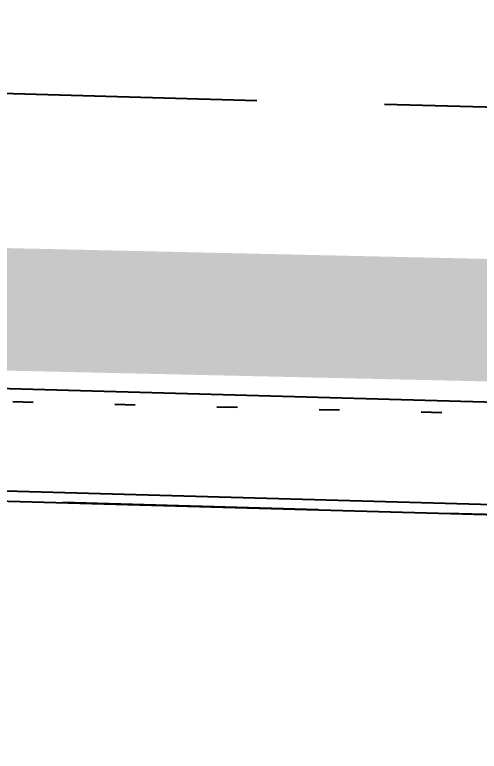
# Model space of a CAD drawing. Extents: x 383425 to 391668, y 6055101 to 6059545.
# Drawn here: x 384397.34 to 384420.07, y 6058479.12 to 6058515.19 of the extents above; entities that cross this region are included whole.
import ezdxf

# ---------------------------------------------------------------- set-up
doc = ezdxf.new("R2010")
doc.units = 0
doc.header["$LTSCALE"] = 5
doc.header["$PDMODE"] = 35
doc.header["$PDSIZE"] = 20
doc.linetypes.add('foc-ACCESSROAD', pattern=[3.75, 2.5, -1.25])
doc.linetypes.add('foc-TOPO', pattern=[1, 0.2, -0.8])
doc.layers.get('Defpoints').update_dxf_attribs({"color": 9})
for name, color, linetype in [('AS-ROADS', 254, 'Continuous'), ('C-AR', 13, 'foc-ACCESSROAD'), ('C-RW', 13, 'Continuous'), ('P-PROPOSED', 10, 'Continuous'), ('P-TXT', 4, 'Continuous'), ('T-LOW-AREA', 48, 'foc-TOPO')]:
    doc.layers.add(name, color=color, linetype=linetype)
doc.layers.add('C-AR-T', color=13, linetype='Continuous', lineweight=9)
doc.styles.add('80CG', font='ARIALN.TTF', dxfattribs={"height": 10})
doc.dimstyles.new('Compass 5 000', dxfattribs={"dimscale": 5, "dimtxt": 9, "dimasz": 2, "dimexe": 0.2, "dimexo": 0.0625, "dimgap": 0.5, "dimtad": 0, "dimtih": 1, "dimtoh": 1, "dimzin": 0, "dimdsep": 46, "dimtxsty": '80CG', "dimcen": 0.1, "dimse1": 1, "dimse2": 1, "dimclrd": 256, "dimclrt": 256, "dimaunit": 1, "dimadec": 4, "dimazin": 0, "dimtfac": 0.06, "dimtofl": 0, "dimtmove": 0, "dimatfit": 1, "dimfxl": 0.2, "dimtolj": 1, "dimtzin": 0, "dimlwd": -1, "dimarcsym": 0})

# ---------------------------------------------------------------- blocks, each defined once
blk = doc.blocks.new('*D88')
at = {"layer": 'C-AR-T', "transparency": 16777216}
for p, q in [((384356.056, 6058522.488), (384357.452, 6058572.176)), ((384357.452, 6058572.176), (384367.452, 6058572.176)), ((384354.934, 6058482.552), (384354.653, 6058472.556))]:
    blk.add_line(p, q, dxfattribs=at)
for points in [[(384354.39, 6058522.535), (384357.722, 6058522.441), (384355.775, 6058512.492)], [(384353.268, 6058482.599), (384356.6, 6058482.505), (384355.215, 6058492.548)]]:
    blk.add_solid(points, dxfattribs=at)
at = {"layer": 'Defpoints', "color": 0, "transparency": 16777216}
for p in [(384355.775, 6058512.492), (384462.866, 6058509.483), (384462.306, 6058489.54)]:
    blk.add_point(p, dxfattribs=at)
at = {"layer": 'C-AR-T', "transparency": 16777216, "insert": (384401.766, 6058572.176), "char_height": 10, "attachment_point": 5, "style": '80CG'}
blk.add_mtext('\\A1;Nuvista\\P20.00 A/R\\PLOC 140308', dxfattribs=at)
blk = doc.blocks.new('*D109')
at = {"layer": 'Defpoints', "color": 0, "transparency": 16777216}
for p in [(384442.144, 6058495.605), (384507.14, 6058493.782), (384442.004, 6058490.609)]:
    blk.add_point(p, dxfattribs=at)
at = {"layer": 'P-TXT', "transparency": 16777216}
for p, q in [((384507.42, 6058503.778), (384507.701, 6058513.774)), ((384506.719, 6058478.79), (384502.621, 6058332.703)), ((384502.621, 6058332.703), (384492.621, 6058332.703))]:
    blk.add_line(p, q, dxfattribs=at)
for points in [[(384505.754, 6058503.825), (384509.086, 6058503.732), (384507.14, 6058493.782)], [(384505.053, 6058478.837), (384508.385, 6058478.743), (384507, 6058488.786)]]:
    blk.add_solid(points, dxfattribs=at)
at = {"layer": 'P-TXT', "transparency": 16777216, "insert": (384437.236, 6058332.703), "char_height": 10, "attachment_point": 5, "style": '80CG'}
blk.add_mtext('\\A1;Nuvista\\P5.00 Water Line R/W\\PLOC 250429', dxfattribs=at)

msp = doc.modelspace()

# ---------------------------------------------------------------- linework, layer by layer
at = {"layer": 'AS-ROADS', "const_width": 5.998, "flags": 128}
msp.add_lwpolyline([(384606.057, 6058494.668), (384440.463, 6058499.781), (384322.489, 6058502.441), (384158.826, 6058506.592), (384133.509, 6058506.8), (383982.495, 6058510.351)], dxfattribs=at)
at = {"layer": 'C-AR', "flags": 128}
msp.add_lwpolyline([(384692.686, 6058503.027), (384692.127, 6058483.093), (384331.172, 6058493.218), (384165.772, 6058497.489), (384182.122, 6058530.879), (384190.575, 6058516.825), (384195.44, 6058516.699), (384205.434, 6058516.44), (384332.097, 6058513.157), (384335.238, 6058513.069), (384692.686, 6058503.027)], close=True, dxfattribs=at)
at = {"layer": 'C-RW', "flags": 128}
msp.add_lwpolyline([(383442.63, 6058514.622), (383448.389, 6058514.496), (383453.385, 6058514.387), (383468.381, 6058514.058), (383469.731, 6058514.029), (383489.722, 6058513.59), (383512.827, 6058513.084), (383535.891, 6058512.579), (383542.984, 6058512.417), (383576.394, 6058511.649), (383944.776, 6058503.195), (384331.172, 6058493.218), (385022.629, 6058473.822), (385297.661, 6058465.272)], dxfattribs=at)
at = {"layer": 'P-PROPOSED'}
for points in [[(384308.34, 6058819.343), (384240.459, 6058692.698), (384174.049, 6058636.391), (384164.564, 6058631.021), (384157.559, 6058629.988), (384122.144, 6058632.384), (384090.214, 6058569.663), (384034.527, 6058567.098), (384034.757, 6058562.105), (384087.606, 6058564.54), (384064.972, 6058520.079), (384053.017, 6058520.388), (384051.812, 6058500.431), (384223.413, 6058496.324), (384331.186, 6058493.718), (384603.235, 6058486.086)], [(384604.727, 6058491.045), (384331.317, 6058498.714), (384223.533, 6058501.321), (384057.113, 6058505.304), (384057.715, 6058515.267), (384067.996, 6058515.001), (384125.1, 6058627.174), (384157.757, 6058624.965), (384166.215, 6058626.212), (384176.922, 6058632.274), (384244.416, 6058689.5), (384312.874, 6058817.221)]]:
    msp.add_lwpolyline(points, dxfattribs=at)
at = {"layer": 'T-LOW-AREA', "flags": 128}
msp.add_lwpolyline([(383982.463, 6058504.646), (384054.296, 6058503.166), (384080.212, 6058502.94), (384094.272, 6058502.478), (384114.095, 6058500.357), (384133.993, 6058499.086), (384162.209, 6058499.739), (384191.643, 6058500.206), (384343.626, 6058497.598), (384464.308, 6058494.548), (384565.369, 6058491.043), (384595.228, 6058489.946), (384601.4, 6058488.735), (384605.132, 6058488.15), (384606.523, 6058487.892), (384630.748, 6058488.831), (384669.255, 6058486.433), (384681.145, 6058486.533), (384688.115, 6058486.741), (384696.271, 6058489.496), (384704.791, 6058493.061), (384708.391, 6058493.975), (384715.537, 6058492.399), (384751.974, 6058479.317)], dxfattribs=at)

# ---------------------------------------------------------------- dimensions: what is measured, and where the dimension line sits
at = {"layer": 'C-AR-T'}
dim = msp.add_linear_dim(base=(384355.775, 6058512.492), p1=(384462.306, 6058489.54), p2=(384462.866, 6058509.483), angle=88.3908, text='Nuvista\\P20.00 A/R\\PLOC 140308', dimstyle='Compass 5 000', dxfattribs=at)
dim.commit()
dim.dimension.update_dxf_attribs({"geometry": '*D88', "text_midpoint": (384401.766, 6058572.176), "dimtype": 161})
at = {"layer": 'P-TXT', "color": 3}
dim = msp.add_linear_dim(base=(384507.14, 6058493.782), p1=(384442.004, 6058490.609), p2=(384442.144, 6058495.605), angle=88.3932, text='Nuvista\\P5.00 Water Line R/W\\PLOC 250429', dimstyle='Compass 5 000', dxfattribs=at)
dim.commit()
dim.dimension.update_dxf_attribs({"geometry": '*D109', "text_midpoint": (384437.236, 6058332.703), "dimtype": 161})

doc.saveas('drawing.dxf')
